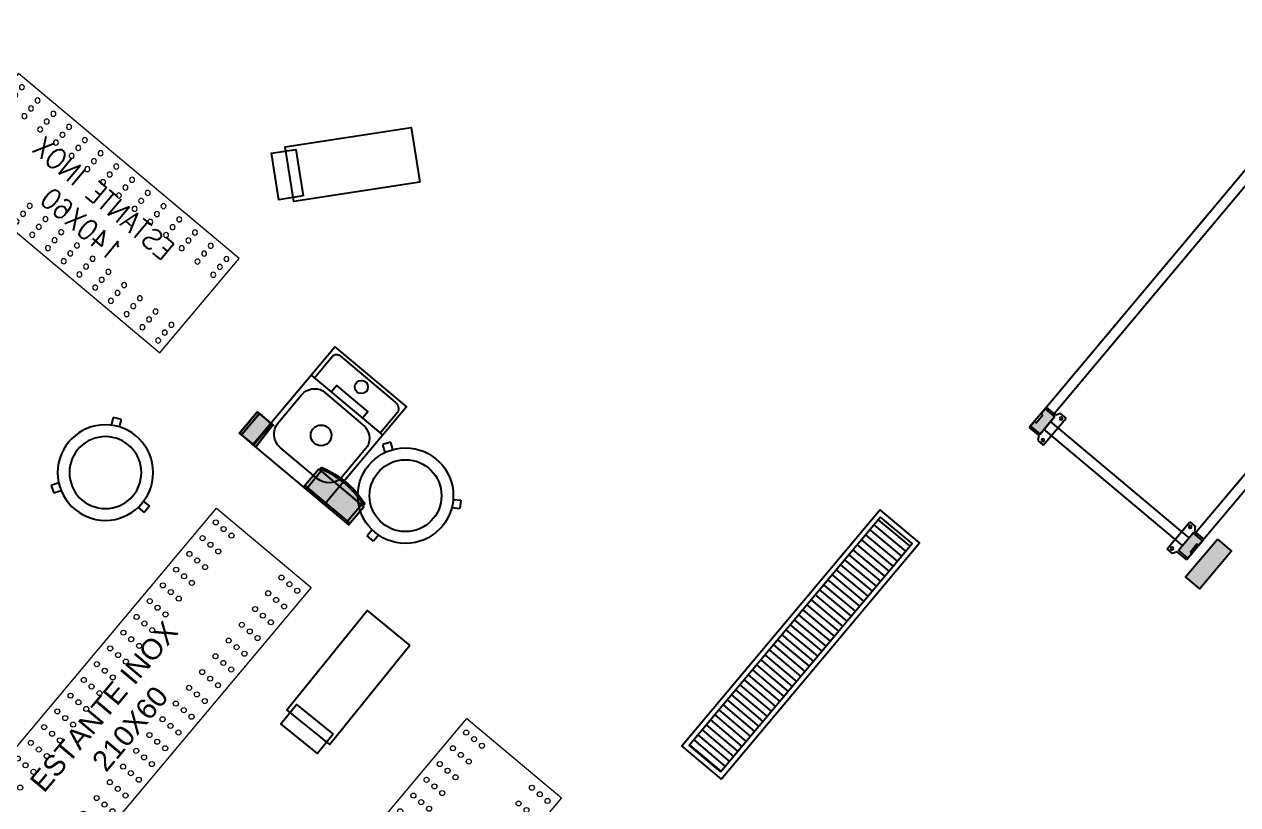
# Model space of a CAD drawing. Header units: metres. Extents: x 822482 to 822767, y 9662202 to 9662512.
# Drawn here: x 822690.53 to 822696.43, y 9662389.65 to 9662393.44 of the extents above; entities that cross this region are included whole.
import ezdxf

# ---------------------------------------------------------------- set-up
doc = ezdxf.new("R2010")
doc.units = ezdxf.units.M
for name, color, linetype in [('20006_ARQ_1000_3PV$0$ARQ-SAN', 9, 'Continuous'), ('__LAYOUT ELETROFRIO CANALETAS - JK', 130, 'Continuous'), ('ARQ_NE_EQUIPAMENTOS', 7, 'Continuous'), ('wbc_gond_planta', 7, 'Continuous')]:
    doc.layers.add(name, color=color, linetype=linetype)
doc.layers.add('ARQ_NE_COTAS', color=7, linetype='Continuous', true_color=0x000000)
doc.layers.add('ARQ_NE_GRELHAS', color=7, linetype='Continuous', true_color=0x0032c7)
doc.layers.add('ARQ_NE_MOBILIÁRIOS', color=251, linetype='Continuous', lineweight=0)
doc.layers.add('ARQ_NE_PORTAPALLETS', color=251, linetype='Continuous', lineweight=0)
doc.styles.add('Arial', font='arial.ttf', dxfattribs={"height": 0.6})
doc.styles.add('Romans cota', font='romans.shx', dxfattribs={"width": 0.9})

# ---------------------------------------------------------------- blocks, each defined once
blk = doc.blocks.new('20006_ARQ_1400_3PV$0$ILB-027')
at = {"color": 0}
blk.add_line((0.455, 0.1796), (0, 0.1796), dxfattribs=at)
blk.add_lwpolyline([(0, 0.62), (0.455, 0.62), (0.455, 0), (0, 0)], close=True, dxfattribs=at)
for points in [[(0.1062, 0.5468), (0.342, 0.5468, -0.402687), (0.4293, 0.4627), (0.4293, 0.2826, -0.362188), (0.3623, 0.2023), (0.1065, 0.2023, -0.357857), (0.0212, 0.2723), (0.0212, 0.4746, -0.33933), (0.1062, 0.5468, 0.082075), (0.1062, 0.5468)], [(0.4339, 0.1796), (0.4339, 0.0429, -0.41902), (0.4078, 0.0172), (0.4078, 0.0172), (0.0573, 0.0172, -0.332593), (0.0154, 0.0486), (0.0154, 0.0486), (0.0154, 0.0486), (0.0154, 0.1796)]]:
    blk.add_lwpolyline(points, format="xyb", dxfattribs=at)
blk.add_lwpolyline([(0.3276, 0.1796), (0.3276, 0.1395), (0.1291, 0.1395), (0.1291, 0.1796)], dxfattribs=at)
for centre, radius in [((0.2293, 0.3734), 0.0505), ((0.2304, 0.067), 0.0322)]:
    blk.add_circle(centre, radius, dxfattribs=at)
blk = doc.blocks.new('protetor')
blk.add_hatch(color=8).paths.add_polyline_path([(-3.5, -5), (-3.5, -14), (20.5, -14), (20.5, -5)])
at = {"color": 8}
blk.add_lwpolyline([(-3.5, -5), (-3.5, -14), (20.5, -14), (20.5, -5)], close=True, dxfattribs=at)
blk = doc.blocks.new('100100T11R230100')
at = {"layer": 'wbc_gond_planta'}
for points in [[(3, -1), (3, 0), (0, 0), (0, -6), (11, -6), (11, 0), (8, 0), (8, -1)], [(244, -1), (244, 0), (241, 0), (241, -6), (252, -6), (252, 0), (249, 0), (249, -1)], [(8, -99), (8, -100), (11, -100), (11, -94), (0, -94), (0, -100), (3, -100), (3, -99)], [(249, -99), (249, -100), (252, -100), (252, -94), (241, -94), (241, -100), (244, -100), (244, -99)]]:
    blk.add_hatch(color=8, dxfattribs=at).paths.add_polyline_path(points)
at = {"layer": 'wbc_gond_planta', "color": 8, "linetype": 'Continuous'}
for p, q in [((-0.98, 0), (11.98, 0)), ((-0.98, -6.01), (-0.98, 0)), ((11.98, 0), (11.98, -6.01)), ((240.02, 0), (252.98, 0)), ((240.02, -6.01), (240.02, 0)), ((252.98, 0), (252.98, -6.01)), ((-3.1, -7.19), (-0.98, -6.01)), ((-3.1, -10.7), (-3.1, -7.19)), ((14.1, -10.7), (-3.1, -10.7)), ((11.98, -6.01), (14.1, -7.19)), ((14.1, -7.19), (14.1, -10.7)), ((237.9, -7.19), (240.02, -6.01)), ((237.9, -10.7), (237.9, -7.19)), ((255.1, -10.7), (237.9, -10.7)), ((252.98, -6.01), (255.1, -7.19)), ((255.1, -7.19), (255.1, -10.7)), ((14.1, -89.3), (-3.1, -89.3)), ((-3.1, -89.3), (-3.1, -92.81)), ((-3.1, -92.81), (-0.98, -93.99)), ((-0.98, -93.99), (-0.98, -100)), ((11.98, -93.99), (14.1, -92.81)), ((11.98, -100), (11.98, -93.99)), ((14.1, -92.81), (14.1, -89.3)), ((255.1, -89.3), (237.9, -89.3)), ((237.9, -89.3), (237.9, -92.81)), ((237.9, -92.81), (240.02, -93.99)), ((240.02, -93.99), (240.02, -100)), ((252.98, -93.99), (255.1, -92.81)), ((252.98, -100), (252.98, -93.99)), ((255.1, -92.81), (255.1, -89.3)), ((-0.98, -100), (11.98, -100)), ((240.02, -100), (252.98, -100))]:
    blk.add_line(p, q, dxfattribs=at)
at = {"layer": 'wbc_gond_planta', "color": 8}
for p, q in [((3, 0), (0, 0)), ((0, 0), (0, -6)), ((3, -1), (3, 0)), ((8, 0), (8, -1)), ((8, 0), (11, 0)), ((11, 0), (241, 0)), ((11, 0), (11, -6)), ((244, 0), (241, 0)), ((241, 0), (241, -6)), ((244, -1), (244, 0)), ((249, 0), (249, -1)), ((249, 0), (252, 0)), ((252, 0), (252, -6)), ((8, -1), (3, -1)), ((11, -5), (241, -5)), ((249, -1), (244, -1)), ((11, -6), (0, -6)), ((3, -94), (3, -6)), ((8, -94), (8, -6)), ((252, -6), (241, -6)), ((244, -94), (244, -6)), ((249, -94), (249, -6)), ((0, -100), (0, -94)), ((11, -94), (0, -94)), ((11, -100), (11, -94)), ((241, -100), (241, -94)), ((252, -94), (241, -94)), ((252, -100), (252, -94)), ((3, -100), (0, -100)), ((8, -99), (3, -99)), ((3, -99), (3, -100)), ((8, -100), (8, -99)), ((8, -100), (11, -100)), ((11, -95), (241, -95)), ((11, -100), (241, -100)), ((244, -100), (241, -100)), ((249, -99), (244, -99)), ((244, -99), (244, -100)), ((249, -100), (249, -99)), ((249, -100), (252, -100))]:
    blk.add_line(p, q, dxfattribs=at)
for points in [[(3, -1), (3, 0), (0, 0), (0, -6), (11, -6), (11, 0), (8, 0), (8, -1)], [(244, -1), (244, 0), (241, 0), (241, -6), (252, -6), (252, 0), (249, 0), (249, -1)], [(8, -99), (8, -100), (11, -100), (11, -94), (0, -94), (0, -100), (3, -100), (3, -99)], [(249, -99), (249, -100), (252, -100), (252, -94), (241, -94), (241, -100), (244, -100), (244, -99)]]:
    blk.add_lwpolyline(points, close=True, dxfattribs=at)
for centre in [(-1.4, -9), (12.4, -9), (239.6, -9), (253.4, -9), (-1.4, -91), (12.4, -91), (239.6, -91), (253.4, -91)]:
    blk.add_circle(centre, 0.7, dxfattribs=at)
blk = doc.blocks.new('20006_ARQ_1400_3PV$0$IC-001')
at = {"color": 0}
for p, q in [((0.1973, 0.3872), (0.1973, 0.4254)), ((0.1973, 0.4254), (0.2373, 0.4254)), ((0.2373, 0.3872), (0.2373, 0.4254)), ((0.0107, 0.0549), (-0.022, 0.0334)), ((0, 0), (-0.022, 0.0334)), ((0.031, 0.0204), (0, 0)), ((0.4117, 0.0232), (0.4427, 0.0028)), ((0.432, 0.0577), (0.4647, 0.0362)), ((0.4427, 0.0028), (0.4647, 0.0362))]:
    blk.add_line(p, q, dxfattribs=at)
for radius in [0.2325, 0.175]:
    blk.add_circle((0.2204, 0.1553), radius, dxfattribs=at)
blk = doc.blocks.new('SADSO')
at = {"layer": 'ARQ_NE_MOBILIÁRIOS', "linetype": 'ByBlock', "transparency": 33554687}
blk.add_lwpolyline([(466.7752, -110.7079), (466.7752, -112.8079), (466.1752, -112.8079), (466.1752, -110.7079)], close=True, dxfattribs=at)
for centre in [(466.2165, -110.7531), (466.2665, -110.7531), (466.3165, -110.7531), (466.6339, -110.7531), (466.6839, -110.7531), (466.7339, -110.7531), (466.2165, -110.8531), (466.2665, -110.8531), (466.3165, -110.8531), (466.6339, -110.8531), (466.6839, -110.8531), (466.7339, -110.8531), (466.2165, -110.9531), (466.2665, -110.9531), (466.3165, -110.9531), (466.6339, -110.9531), (466.6839, -110.9531), (466.7339, -110.9531), (466.2165, -111.0531), (466.2665, -111.0531), (466.3165, -111.0531), (466.6339, -111.0531), (466.6839, -111.0531), (466.7339, -111.0531), (466.2165, -111.1531), (466.2665, -111.1531), (466.3165, -111.1531), (466.6339, -111.1531), (466.6839, -111.1531), (466.7339, -111.1531), (466.2165, -111.2531), (466.2665, -111.2531), (466.3165, -111.2531), (466.6339, -111.2531), (466.6839, -111.2531), (466.7339, -111.2531), (466.2165, -111.3531), (466.2665, -111.3531), (466.3165, -111.3531), (466.6339, -111.3531), (466.6839, -111.3531), (466.7339, -111.3531), (466.2165, -111.4531), (466.2665, -111.4531), (466.3165, -111.4531), (466.6339, -111.4531), (466.6839, -111.4531), (466.7339, -111.4531), (466.2165, -111.5528), (466.2665, -111.5528), (466.3165, -111.5528), (466.6339, -111.5528), (466.6839, -111.5528), (466.7339, -111.5528), (466.2165, -111.6528), (466.2665, -111.6528), (466.3165, -111.6528), (466.6339, -111.6528), (466.6839, -111.6528), (466.7339, -111.6528), (466.2165, -111.7528), (466.2665, -111.7528), (466.3165, -111.7528), (466.6339, -111.7528), (466.6839, -111.7528), (466.7339, -111.7528), (466.2165, -111.8528), (466.2665, -111.8528), (466.3165, -111.8528), (466.6339, -111.8528), (466.6839, -111.8528), (466.7339, -111.8528), (466.2165, -111.9528), (466.2665, -111.9528), (466.3165, -111.9528), (466.6339, -111.9528), (466.6839, -111.9528), (466.7339, -111.9528), (466.2165, -112.0528), (466.2665, -112.0528), (466.3165, -112.0528), (466.6339, -112.0528), (466.6839, -112.0528), (466.7339, -112.0528), (466.2165, -112.1528), (466.2665, -112.1528), (466.3165, -112.1528), (466.6339, -112.1528), (466.6839, -112.1528), (466.7339, -112.1528), (466.2165, -112.2528), (466.2665, -112.2528), (466.3165, -112.2528), (466.6339, -112.2528), (466.6839, -112.2528), (466.7339, -112.2528), (466.2165, -112.3528), (466.2665, -112.3528), (466.3165, -112.3528), (466.6339, -112.3528), (466.6839, -112.3528), (466.7339, -112.3528), (466.2165, -112.4528), (466.2665, -112.4528), (466.3165, -112.4528), (466.6339, -112.4528), (466.6839, -112.4528), (466.7339, -112.4528), (466.2165, -112.5528), (466.2665, -112.5528), (466.3165, -112.5528), (466.6339, -112.5528), (466.6839, -112.5528), (466.7339, -112.5528), (466.2165, -112.6528), (466.2665, -112.6528), (466.3165, -112.6528), (466.6339, -112.6528), (466.6839, -112.6528), (466.7339, -112.6528), (466.2165, -112.7528), (466.2665, -112.7528), (466.3165, -112.7528), (466.6339, -112.7528), (466.6839, -112.7528), (466.7339, -112.7528)]:
    blk.add_circle(centre, 0.0123, dxfattribs=at)
at = {"layer": 'ARQ_NE_MOBILIÁRIOS', "transparency": 33554687, "insert": (466.6259, -63.0046), "char_height": 0.1, "attachment_point": 1, "rotation": 270, "style": 'Arial'}
blk.add_mtext_dynamic_manual_height_columns('\\pxqc;ESTANTE INOX\\P210X60', width=97.423559, gutter_width=12.5, heights=[0], dxfattribs=at)
blk = doc.blocks.new('GRELHAS')
at = {"layer": 'ARQ_NE_GRELHAS', "transparency": 33554687}
h = blk.add_hatch(dxfattribs=at)
h.set_pattern_fill('LINE', color=256, scale=0.01, angle=39.99099, style=0)
h.set_pattern_definition([(180, (593.025463, -156.635822), (-1e-10, -0.03175), [])])
h.paths.add_polyline_path([(664.0916, -113.3924), (664.0916, -114.8424), (664.2916, -114.8424), (664.2916, -113.3924)])
for points in [[(664.0666, -113.3674), (664.0666, -114.8674), (664.3166, -114.8674), (664.3166, -113.3674)], [(664.0916, -113.3924), (664.0916, -114.8424), (664.2916, -114.8424), (664.2916, -113.3924)]]:
    blk.add_lwpolyline(points, close=True, dxfattribs=at)
blk = doc.blocks.new('20006_ARQ_1400_3PV$0$IE-001')
at = {"color": 0, "linetype": 'ByBlock'}
blk.add_lwpolyline([(0, 0.5), (1.4, 0.5), (1.4, -0.1), (0, -0.1)], close=True, dxfattribs=at)
for centre in [(0.0451, 0.4587), (0.0451, 0.4087), (0.1451, 0.4587), (0.1451, 0.4087), (0.2451, 0.4587), (0.2451, 0.4087), (0.3451, 0.4587), (0.3451, 0.4087), (0.4451, 0.4587), (0.4451, 0.4087), (0.5451, 0.4587), (0.5451, 0.4087), (0.6451, 0.4587), (0.6451, 0.4087), (0.7451, 0.4587), (0.7451, 0.4087), (0.8449, 0.4587), (0.8449, 0.4087), (0.9449, 0.4587), (0.9449, 0.4087), (1.0449, 0.4587), (1.0449, 0.4087), (1.1449, 0.4587), (1.1449, 0.4087), (1.2449, 0.4587), (1.2449, 0.4087), (1.3449, 0.4587), (1.3449, 0.4087), (0.0451, 0.3587), (0.1451, 0.3587), (0.2451, 0.3587), (0.3451, 0.3587), (0.4451, 0.3587), (0.5451, 0.3587), (0.6451, 0.3587), (0.7451, 0.3587), (0.8449, 0.3587), (0.9449, 0.3587), (1.0449, 0.3587), (1.1449, 0.3587), (1.2449, 0.3587), (1.3449, 0.3587), (0.0451, 0.0413), (0.0451, -0.0087), (0.1451, 0.0413), (0.1451, -0.0087), (0.2451, 0.0413), (0.2451, -0.0087), (0.3451, 0.0413), (0.3451, -0.0087), (0.4451, 0.0413), (0.4451, -0.0087), (0.5451, 0.0413), (0.5451, -0.0087), (0.6451, 0.0413), (0.6451, -0.0087), (0.7451, 0.0413), (0.7451, -0.0087), (0.8449, 0.0413), (0.8449, -0.0087), (0.9449, 0.0413), (0.9449, -0.0087), (1.0449, 0.0413), (1.0449, -0.0087), (1.1449, 0.0413), (1.1449, -0.0087), (1.2449, 0.0413), (1.2449, -0.0087), (1.3449, 0.0413), (1.3449, -0.0087), (0.0451, -0.0587), (0.1451, -0.0587), (0.2451, -0.0587), (0.3451, -0.0587), (0.4451, -0.0587), (0.5451, -0.0587), (0.6451, -0.0587), (0.7451, -0.0587), (0.8449, -0.0587), (0.9449, -0.0587), (1.0449, -0.0587), (1.1449, -0.0587), (1.2449, -0.0587), (1.3449, -0.0587)]:
    blk.add_circle(centre, 0.0123, dxfattribs=at)
at = {"layer": '__LAYOUT ELETROFRIO CANALETAS - JK', "insert": (-48.0187, 0.3507), "char_height": 0.1, "attachment_point": 1, "style": 'Romans cota'}
blk.add_mtext_dynamic_manual_height_columns('\\pxqc;ESTANTE INOX\\P140X60', width=97.423559, gutter_width=12.5, heights=[0], dxfattribs=at)
blk = doc.blocks.new('20006_ARQ_1000_3PV$0$TOALHEIRO ROLÃO 70.208 DRACO_p')
at = {"layer": 'ARQ_NE_EQUIPAMENTOS', "true_color": 0xffffff}
h = blk.add_hatch(color=7, dxfattribs=at)
h.dxf.hatch_style = 1
edge = h.paths.add_edge_path()
edge.add_arc((0.1295, -0.2244), 0.008, 285.43667, 360)
edge.add_line((0.1375, -0.2244), (0.1375, -0.215))
edge.add_line((0.1375, -0.215), (-0.1375, -0.215))
edge.add_line((-0.1375, -0.215), (-0.1375, -0.2244))
edge.add_arc((-0.1295, -0.2244), 0.008, 180, 254.56333)
edge.add_arc((0, 0.2445), 0.4945, 254.56333, 285.43667)
h.paths.add_polyline_path([(-0.1425, -0.1), (0.1425, -0.1), (0.1425, -0.215), (-0.1425, -0.215)])
at = {"layer": 'ARQ_NE_EQUIPAMENTOS'}
for points in [[(-0.1275, -0.1), (-0.1275, -0.215), (-0.1425, -0.215), (-0.1425, -0.1), (0.1425, -0.1), (0.1425, -0.215), (0.1275, -0.215), (-0.1275, -0.215)], [(-0.1425, -0.1), (0.1425, -0.1)], [(0.1425, -0.1095), (-0.1425, -0.1095)], [(-0.1425, -0.11), (0.1425, -0.11)], [(0.1275, -0.215), (0.1275, -0.1)], [(-0.1295, -0.2155), (-0.1295, -0.2244)], [(-0.0567, -0.2155), (-0.0567, -0.215)], [(-0.0507, -0.2155), (-0.0507, -0.215)], [(-0.0357, -0.2155), (-0.0357, -0.215)], [(-0.0309, -0.2155), (-0.0309, -0.215)], [(-0.0254, -0.2155), (-0.0254, -0.215)], [(-0.0146, -0.2155), (-0.0146, -0.215)], [(-0.0135, -0.2155), (-0.0135, -0.215)], [(-0.0121, -0.2155), (-0.0121, -0.215)], [(-0.0014, -0.2155), (-0.0014, -0.215)], [(0.003, -0.2155), (0.003, -0.215)], [(0.0137, -0.2155), (0.0137, -0.215)], [(0.0162, -0.2155), (0.0162, -0.215)], [(0.03, -0.2155), (0.03, -0.215)], [(0.0413, -0.2155), (0.0413, -0.215)], [(0.0447, -0.2155), (0.0447, -0.215)], [(0.0585, -0.2155), (0.0585, -0.215)], [(0.0722, -0.2155), (0.0722, -0.215)], [(0.1295, -0.2244), (0.1295, -0.2155)], [(-0.0567, -0.2472), (-0.0567, -0.2467)], [(-0.0309, -0.2495), (-0.0309, -0.249)], [(-0.0135, -0.2503), (-0.0135, -0.2498)], [(-0.0121, -0.2504), (-0.0121, -0.2499)], [(-0.0014, -0.2505), (-0.0014, -0.25)], [(0.003, -0.2505), (0.003, -0.25)], [(0.0137, -0.2503), (0.0137, -0.2498)], [(0.03, -0.2496), (0.03, -0.2491)], [(0.0585, -0.247), (0.0585, -0.2465)]]:
    blk.add_lwpolyline(points, dxfattribs=at)
at = {"layer": 'ARQ_NE_EQUIPAMENTOS', "linetype": 'Continuous', "flags": 128}
for points in [[(0.1375, -0.2155), (0.1295, -0.2155), (-0.1295, -0.2155), (-0.1375, -0.2155), (-0.1375, -0.2244), (-0.1295, -0.2244), (-0.1299, -0.226), (-0.1303, -0.2274), (-0.1307, -0.2287), (-0.131, -0.2299), (-0.1313, -0.2309), (-0.1315, -0.2316), (-0.1316, -0.232), (-0.1316, -0.2322)], [(0.1375, -0.215), (0.1375, -0.2244), (0.1295, -0.2244), (0.1299, -0.226), (0.1303, -0.2274), (0.1307, -0.2287), (0.131, -0.2299), (0.1313, -0.2309), (0.1315, -0.2316), (0.1316, -0.232), (0.1316, -0.2322)]]:
    blk.add_lwpolyline(points, dxfattribs=at)
at = {"layer": 'ARQ_NE_EQUIPAMENTOS', "linetype": 'Continuous'}
for points in [[(-0.1375, -0.2244, 0.337331), (-0.1316, -0.2322, 0.135531), (0.1316, -0.2322, 0.337331), (0.1375, -0.2244)], [(-0.0567, -0.2472, 0.00304), (-0.0507, -0.2479)], [(-0.0507, -0.2474), (-0.0507, -0.2479, 0.007629), (-0.0357, -0.2492), (-0.0357, -0.2487)], [(-0.0309, -0.2495, 0.002799), (-0.0254, -0.2498)], [(-0.0254, -0.2493), (-0.0254, -0.2498, 0.005429), (-0.0146, -0.2503), (-0.0146, -0.2498)], [(-0.0194, -0.2501, 0.002997), (-0.0135, -0.2503)], [(-0.0121, -0.2504, 0.0054), (-0.0014, -0.2505, 0.002224), (0.003, -0.2505, 0.005397), (0.0137, -0.2503)], [(0.0162, -0.2497), (0.0162, -0.2502, 0.006989), (0.03, -0.2496, 0.005716), (0.0413, -0.2488), (0.0413, -0.2483)], [(0.0447, -0.248), (0.0447, -0.2485, 0.007007), (0.0585, -0.247, 0.006966), (0.0722, -0.2452), (0.0722, -0.2447)]]:
    blk.add_lwpolyline(points, format="xyb", dxfattribs=at)
at = {"layer": 'ARQ_NE_EQUIPAMENTOS'}
blk.add_lwpolyline([(-0.1295, -0.2244, 0.135531), (0.1295, -0.2244)], format="xyb", dxfattribs=at)
blk = doc.blocks.new('*U371')
blk.add_blockref('20006_ARQ_1000_3PV$0$TOALHEIRO ROLÃO 70.208 DRACO_p', (0, 0))
blk = doc.blocks.new('*U297')
at = {"true_color": 0xffffff}
h = blk.add_hatch(color=7, dxfattribs=at)
h.dxf.hatch_style = 1
edge = h.paths.add_edge_path()
edge.add_line((-0.0515, 0), (0.0515, 0))
edge.add_line((0.0515, 0), (0.0515, -0.13))
edge.add_arc((0.0465, -0.13), 0.005, 270, 360, ccw=False)
edge.add_line((0.0465, -0.135), (-0.0465, -0.135))
edge.add_arc((-0.0465, -0.13), 0.005, 180, 270, ccw=False)
edge.add_line((-0.0515, -0.13), (-0.0515, 0))
at = {"layer": '20006_ARQ_1000_3PV$0$ARQ-SAN', "lineweight": 30}
blk.add_lwpolyline([(-0.0515, 0), (0.0515, 0), (0.0515, -0.13, -0.414214), (0.0465, -0.135), (-0.0465, -0.135, -0.414214), (-0.0515, -0.13)], format="xyb", close=True, dxfattribs=at)
blk.add_lwpolyline([(-0.038, 0), (0.038, 0), (0.038, -0.135), (-0.038, -0.135)], close=True, dxfattribs=at)
blk = doc.blocks.new('A$C8f1b9c42')
at = {"layer": 'ARQ_NE_EQUIPAMENTOS', "transparency": 33554687}
for name, p in [('SADSO', (-166.5097, -120.3436)), ('SADSO', (-164.9191, -120.3436)), ('20006_ARQ_1400_3PV$0$IC-001', (300.9704, -233.9449)), ('20006_ARQ_1400_3PV$0$ILB-027', (301.4649, -234.1234))]:
    blk.add_blockref(name, p, dxfattribs=at)
at = {"layer": 'ARQ_NE_EQUIPAMENTOS', "transparency": 33554687, "xscale": -1, "rotation": 328.2203462251655}
blk.add_blockref('20006_ARQ_1400_3PV$0$IC-001', (302.4878, -233.1849), dxfattribs=at)
at = {"layer": 'ARQ_NE_EQUIPAMENTOS', "xscale": -0.9999999999999999, "rotation": 359.9714022432752}
blk.add_blockref('*U371', (301.455, -233.4028), dxfattribs=at)
at = {"layer": 'ARQ_NE_EQUIPAMENTOS', "rotation": 359.9714022432752}
blk.add_blockref('*U297', (301.9541, -233.5034), dxfattribs=at)
at = {"layer": 'ARQ_NE_EQUIPAMENTOS', "transparency": 33554687, "xscale": -0.01000000003719728, "yscale": 0.01000000003719728, "zscale": 0.01000000003719728, "rotation": 270}
blk.add_blockref('protetor', (298.0777, -236.1318), dxfattribs=at)
at = {"layer": 'ARQ_NE_GRELHAS', "linetype": 'Continuous', "transparency": 33554687}
blk.add_blockref('GRELHAS', (-364.9391, -120.3538), dxfattribs=at)
at = {"layer": 'ARQ_NE_MOBILIÁRIOS', "transparency": 33554687, "xscale": -0.9999999999999999, "rotation": 180.0000000035787}
blk.add_blockref('20006_ARQ_1400_3PV$0$IE-001', (302.5533, -233.6528), dxfattribs=at)
at = {"layer": 'ARQ_NE_PORTAPALLETS', "transparency": 33554687, "xscale": -0.01000000003719728, "yscale": 0.01000000003719728, "zscale": 0.01000000003719728, "rotation": 270}
blk.add_blockref('100100T11R230100', (299.0777, -238.524), dxfattribs=at)

msp = doc.modelspace()

# ---------------------------------------------------------------- linework, layer by layer
at = {"layer": 'ARQ_NE_COTAS', "color": 1}
for points in [[(822692.4508, 9662392.6774), (822691.8375, 9662392.5826), (822691.7964, 9662392.8484), (822692.4097, 9662392.9432)], [(822691.8837, 9662392.6097), (822691.7646, 9662392.5913), (822691.7296, 9662392.8182), (822691.8486, 9662392.8366)], [(822692.4036, 9662390.4237), (822692.0133, 9662389.9411), (822691.8042, 9662390.1102), (822692.1944, 9662390.5928)], [(822692.0293, 9662389.9922), (822691.9536, 9662389.8985), (822691.775, 9662390.0429), (822691.8508, 9662390.1366)]]:
    msp.add_lwpolyline(points, close=True, dxfattribs=at)

# ---------------------------------------------------------------- block references
at = {"ltscale": 10, "rotation": 140.0090103764572}
msp.add_blockref('A$C8f1b9c42', (822772.889, 9662018.4697), dxfattribs=at)

doc.saveas('drawing.dxf')
